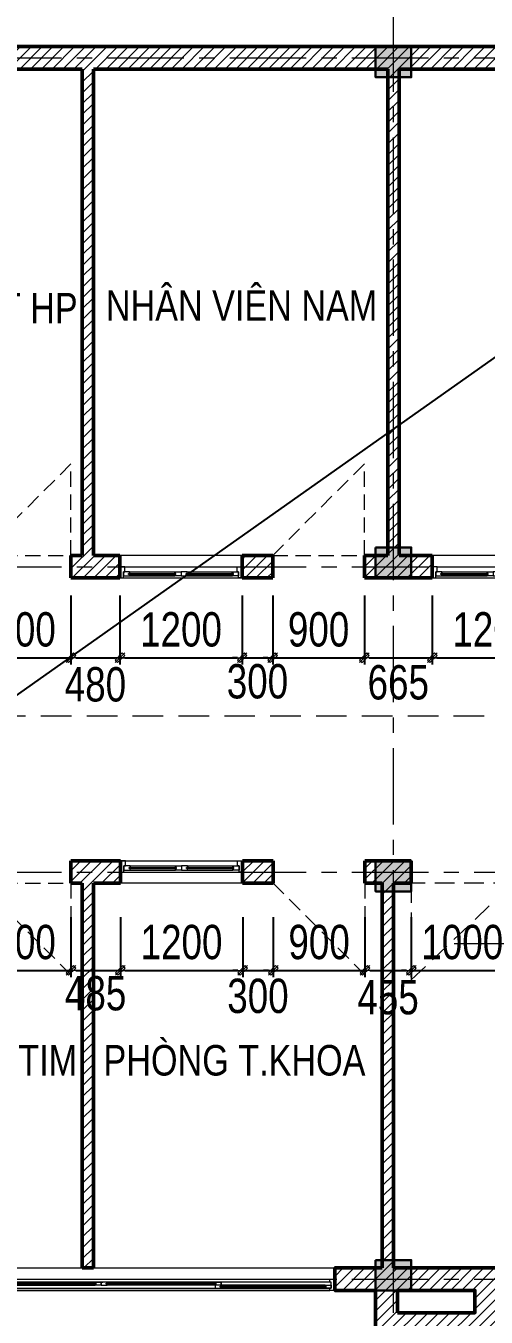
# Model space of a CAD drawing. Header units: millimetres. Extents: x 1109421 to 1726579, y -247837 to 144927.
# Drawn here: x 1579526 to 1584043, y -213094 to -200406 of the extents above; entities that cross this region are included whole.
import ezdxf

# ---------------------------------------------------------------- set-up
doc = ezdxf.new("R2010")
doc.units = ezdxf.units.MM
doc.header["$LTSCALE"] = 600
doc.header["$MEASUREMENT"] = 0
for name, pattern in [('00_Hidden', [2.4, 1.6, -0.8]), ('CENTER', [2, 1.25, -0.25, 0.25, -0.25]), ('HIDDEN', [0.375, 0.25, -0.125])]:
    doc.linetypes.add(name, pattern=pattern)
doc.layers.get('0').update_dxf_attribs({"lineweight": 0})
doc.layers.get('Defpoints').update_dxf_attribs({"lineweight": 0})
for name, color, linetype, lineweight in [('0.15_Cua', 144, 'Continuous', 15), ('cat1', 30, 'Continuous', 50), ('cat2', 22, 'Continuous', 30), ('dim', 144, 'Continuous', 13), ('hatch1', 136, 'Continuous', 9), ('LC Dim', 8, 'Continuous', 18), ('LC MANH DUT', 35, 'HIDDEN', 5), ('LC Text2', 7, 'Continuous', 25), ('Noi that', 35, 'Continuous', 9), ('thay1', 63, 'Continuous', 18), ('truc', 76, 'CENTER', 9)]:
    doc.layers.add(name, color=color, linetype=linetype, lineweight=lineweight)
doc.layers.add('KCS_Plotter', color=11, linetype='Continuous', plot=False)
doc.styles.add('HOATBIF', font='hoatbif.shx', dxfattribs={"width": 0.8})
doc.styles.add('T2', font='VHARIAL.TTF', dxfattribs={"width": 0.8})
doc.dimstyles.new('1-135', dxfattribs={"dimscale": 135, "dimtxt": 2.5, "dimasz": 0.35, "dimexe": 0.5, "dimexo": 0, "dimgap": 0.8, "dimtad": 1, "dimdec": 0, "dimzin": 0, "dimdsep": 46, "dimtxsty": 'HOATBIF', "dimblk1": 'DOT', "dimblk2": 'DOT', "dimsah": 1, "dimcen": -1, "dimdle": 1, "dimclrd": 256, "dimclre": 256, "dimclrt": 4, "dimadec": 3, "dimazin": 2, "dimtfac": 0.333333, "dimtdec": 0, "dimtix": 1, "dimtmove": 2, "dimatfit": 3, "dimldrblk": 'DOT', "dimfxl": 1, "dimtvp": 0.833333, "dimtolj": 1, "dimtzin": 0, "dimarcsym": 0})

# ---------------------------------------------------------------- blocks, each defined once
blk = doc.blocks.new('*U610')
for p, q in [((50, 0), (4535, 0)), ((50, -110), (4535, -110)), ((95, -20), (1116, -20)), ((1176, -50), (2232, -50)), ((1176, -80), (2232, -80)), ((3409, -50), (2352, -50)), ((3409, -80), (2352, -80)), ((4490, -20), (3469, -20)), ((4490, -50), (3469, -50))]:
    blk.add_line(p, q)
at = {"color": 8, "lineweight": 5}
for p, q in [((50, -20), (4535, -20)), ((4535, -80), (50, -80)), ((95, -30), (1116, -30)), ((95, -40), (1116, -40)), ((95, -50), (1116, -50)), ((1176, -60), (2232, -60)), ((1176, -70), (2232, -70)), ((3409, -60), (2352, -60)), ((3409, -70), (2352, -70)), ((4490, -30), (3469, -30)), ((4490, -40), (3469, -40))]:
    blk.add_line(p, q, dxfattribs=at)
for points in [[(50, -20), (35, -20), (35, -80), (50, -80), (50, -110), (0, -110), (0, 0), (0, 0), (0, 0), (50, 0), (50, -20), (35, -20)], [(4535, -20), (4550, -20), (4550, -80), (4535, -80), (4535, -110), (4585, -110), (4585, 0), (4585, 0), (4585, 0), (4535, 0), (4535, -20), (4550, -20)], [(95, -40), (95, -50), (35, -50), (35, -20), (95, -20), (95, -30), (85, -30), (85, -40), (95, -40)], [(1116, -40), (1116, -50), (1176, -50), (1176, -20), (1116, -20), (1116, -30), (1126, -30), (1126, -40), (1116, -40)], [(1176, -70), (1176, -80), (1116, -80), (1116, -50), (1176, -50), (1176, -60), (1166, -60), (1166, -70), (1176, -70)], [(1116, -50), (1116, -80), (1131, -80)], [(2232, -70), (2232, -80), (2292, -80), (2292, -50), (2232, -50), (2232, -60), (2242, -60), (2242, -70), (2232, -70)], [(2292, -50), (2292, -80), (2277, -80)], [(2292, -50), (2292, -80), (2307, -80)], [(2352, -70), (2352, -80), (2292, -80), (2292, -50), (2352, -50), (2352, -60), (2342, -60), (2342, -70), (2352, -70)], [(3469, -40), (3469, -50), (3409, -50), (3409, -20), (3469, -20), (3469, -30), (3459, -30), (3459, -40), (3469, -40)], [(3409, -70), (3409, -80), (3469, -80), (3469, -50), (3409, -50), (3409, -60), (3419, -60), (3419, -70), (3409, -70)], [(3469, -50), (3469, -80), (3454, -80)], [(4490, -40), (4490, -50), (4550, -50), (4550, -20), (4490, -20), (4490, -30), (4500, -30), (4500, -40), (4490, -40)]]:
    blk.add_lwpolyline(points)
for centre, start, end in [((94, -32), 14.2151, 83.5658), ((94, -38), 276.4342, 345.7849), ((1117, -32), 96.4342, 165.7849), ((1117, -38), 194.2151, 263.5658), ((1175, -62), 14.2151, 83.5658), ((1175, -68), 276.4342, 345.7849), ((2233, -62), 96.4342, 165.7849), ((2233, -68), 194.2151, 263.5658), ((2352, -62), 14.2151, 83.5658), ((2352, -68), 276.4342, 345.7849), ((3410, -62), 96.4342, 165.7849), ((3410, -68), 194.2151, 263.5658), ((3468, -32), 14.2151, 83.5658), ((3468, -38), 276.4342, 345.7849), ((4491, -32), 96.4342, 165.7849), ((4491, -38), 194.2151, 263.5658)]:
    blk.add_arc(centre, 8.25, start, end, dxfattribs=at)
blk = doc.blocks.new('DOT')
at = {"layer": 'dim'}
for p, q in [((-3, 0), (3, 0)), ((-1, -1), (1, 1))]:
    blk.add_line(p, q, dxfattribs=at)
blk.add_lwpolyline([(0.5, 1), (-1, -0.5), (-0.5, -1), (1, 0.5)], close=True, dxfattribs=at)
blk = doc.blocks.new('*D1398')
at = {"layer": 'Defpoints', "color": 0, "transparency": 16777216}
for p in [(1579069, -206003), (1579969, -206003), (1579969, -206615)]:
    blk.add_point(p, dxfattribs=at)
at = {"layer": 'dim', "lineweight": -2, "transparency": 16777216}
for p, q in [((1579069, -206003), (1579069, -206682)), ((1579969, -206003), (1579969, -206682)), ((1579022, -206615), (1578974, -206615)), ((1579069, -206615), (1579969, -206615)), ((1580016, -206615), (1580063, -206615))]:
    blk.add_line(p, q, dxfattribs=at)
at = {"layer": 'dim', "lineweight": -2, "transparency": 16777216, "xscale": 47.25, "yscale": 47.25, "zscale": 47.25}
blk.add_blockref('DOT', (1579069, -206615), dxfattribs=at)
at = {"layer": 'dim', "lineweight": -2, "transparency": 16777216, "xscale": 47.25, "yscale": 47.25, "zscale": 47.25, "rotation": 180}
blk.add_blockref('DOT', (1579969, -206615), dxfattribs=at)
at = {"layer": 'dim', "color": 4, "transparency": 16777216, "insert": (1579519, -206338), "char_height": 337.5, "attachment_point": 5, "style": 'HOATBIF'}
blk.add_mtext('\\A1;900', dxfattribs=at)
blk = doc.blocks.new('_Dot')
at = {"color": 0, "linetype": 'ByBlock', "lineweight": -2}
blk.add_line((-0.5, 0), (-1, 0), dxfattribs=at)
at = {"color": 0, "linetype": 'ByBlock', "const_width": 0.5}
blk.add_lwpolyline([(-0.25, 0, 1), (0.25, 0, 1)], format="xyb", close=True, dxfattribs=at)
blk = doc.blocks.new('*D1399')
at = {"layer": 'Defpoints', "color": 0, "transparency": 16777216}
for p in [(1579969, -206003), (1580449, -206003), (1580449, -206615)]:
    blk.add_point(p, dxfattribs=at)
at = {"layer": 'dim', "lineweight": -2, "transparency": 16777216}
for p, q in [((1579969, -206003), (1579969, -206682)), ((1580449, -206003), (1580449, -206682)), ((1580016, -206615), (1580402, -206615))]:
    blk.add_line(p, q, dxfattribs=at)
at = {"layer": 'dim', "lineweight": -2, "transparency": 16777216, "xscale": 47.25, "yscale": 47.25, "zscale": 47.25, "rotation": 180}
blk.add_blockref('DOT', (1579969, -206615), dxfattribs=at)
at = {"layer": 'dim', "lineweight": -2, "transparency": 16777216, "xscale": 47.25, "yscale": 47.25, "zscale": 47.25}
blk.add_blockref('DOT', (1580449, -206615), dxfattribs=at)
at = {"layer": 'dim', "color": 4, "transparency": 16777216, "insert": (1580209, -206878), "char_height": 337.5, "attachment_point": 5, "style": 'HOATBIF'}
blk.add_mtext('\\A1;480', dxfattribs=at)
blk = doc.blocks.new('*D1400')
at = {"layer": 'Defpoints', "color": 0, "transparency": 16777216}
for p in [(1580449, -206003), (1581649, -206003), (1581649, -206615)]:
    blk.add_point(p, dxfattribs=at)
at = {"layer": 'dim', "lineweight": -2, "transparency": 16777216}
for p, q in [((1580449, -206003), (1580449, -206682)), ((1581649, -206003), (1581649, -206682)), ((1580496, -206615), (1581602, -206615))]:
    blk.add_line(p, q, dxfattribs=at)
at = {"layer": 'dim', "lineweight": -2, "transparency": 16777216, "xscale": 47.25, "yscale": 47.25, "zscale": 47.25, "rotation": 180}
blk.add_blockref('DOT', (1580449, -206615), dxfattribs=at)
at = {"layer": 'dim', "lineweight": -2, "transparency": 16777216, "xscale": 47.25, "yscale": 47.25, "zscale": 47.25}
blk.add_blockref('DOT', (1581649, -206615), dxfattribs=at)
at = {"layer": 'dim', "color": 4, "transparency": 16777216, "insert": (1581049, -206338), "char_height": 337.5, "attachment_point": 5, "style": 'HOATBIF'}
blk.add_mtext('\\A1;1200', dxfattribs=at)
blk = doc.blocks.new('*D1401')
at = {"layer": 'Defpoints', "color": 0, "transparency": 16777216}
for p in [(1581649, -206003), (1581949, -206003), (1581949, -206615)]:
    blk.add_point(p, dxfattribs=at)
at = {"layer": 'dim', "lineweight": -2, "transparency": 16777216}
for p, q in [((1581649, -206003), (1581649, -206682)), ((1581949, -206003), (1581949, -206682)), ((1581602, -206615), (1581554, -206615)), ((1581649, -206615), (1581949, -206615)), ((1581996, -206615), (1582043, -206615))]:
    blk.add_line(p, q, dxfattribs=at)
at = {"layer": 'dim', "lineweight": -2, "transparency": 16777216, "xscale": 47.25, "yscale": 47.25, "zscale": 47.25}
blk.add_blockref('DOT', (1581649, -206615), dxfattribs=at)
at = {"layer": 'dim', "lineweight": -2, "transparency": 16777216, "xscale": 47.25, "yscale": 47.25, "zscale": 47.25, "rotation": 180}
blk.add_blockref('DOT', (1581949, -206615), dxfattribs=at)
at = {"layer": 'dim', "color": 4, "transparency": 16777216, "insert": (1581799, -206848), "char_height": 337.5, "attachment_point": 5, "style": 'HOATBIF'}
blk.add_mtext('\\A1;300', dxfattribs=at)
blk = doc.blocks.new('*D1402')
at = {"layer": 'Defpoints', "color": 0, "transparency": 16777216}
for p in [(1581949, -206003), (1582849, -206003), (1582849, -206615)]:
    blk.add_point(p, dxfattribs=at)
at = {"layer": 'dim', "lineweight": -2, "transparency": 16777216}
for p, q in [((1581949, -206003), (1581949, -206682)), ((1582849, -206003), (1582849, -206682)), ((1581902, -206615), (1581854, -206615)), ((1581949, -206615), (1582849, -206615)), ((1582896, -206615), (1582943, -206615))]:
    blk.add_line(p, q, dxfattribs=at)
at = {"layer": 'dim', "lineweight": -2, "transparency": 16777216, "xscale": 47.25, "yscale": 47.25, "zscale": 47.25}
blk.add_blockref('DOT', (1581949, -206615), dxfattribs=at)
at = {"layer": 'dim', "lineweight": -2, "transparency": 16777216, "xscale": 47.25, "yscale": 47.25, "zscale": 47.25, "rotation": 180}
blk.add_blockref('DOT', (1582849, -206615), dxfattribs=at)
at = {"layer": 'dim', "color": 4, "transparency": 16777216, "insert": (1582399, -206338), "char_height": 337.5, "attachment_point": 5, "style": 'HOATBIF'}
blk.add_mtext('\\A1;900', dxfattribs=at)
blk = doc.blocks.new('*D1403')
at = {"layer": 'Defpoints', "color": 0, "transparency": 16777216}
for p in [(1582849, -206003), (1583514, -206003), (1583514, -206615)]:
    blk.add_point(p, dxfattribs=at)
at = {"layer": 'dim', "lineweight": -2, "transparency": 16777216}
for p, q in [((1582849, -206003), (1582849, -206682)), ((1583514, -206003), (1583514, -206682)), ((1582896, -206615), (1583467, -206615))]:
    blk.add_line(p, q, dxfattribs=at)
at = {"layer": 'dim', "lineweight": -2, "transparency": 16777216, "xscale": 47.25, "yscale": 47.25, "zscale": 47.25, "rotation": 180}
blk.add_blockref('DOT', (1582849, -206615), dxfattribs=at)
at = {"layer": 'dim', "lineweight": -2, "transparency": 16777216, "xscale": 47.25, "yscale": 47.25, "zscale": 47.25}
blk.add_blockref('DOT', (1583514, -206615), dxfattribs=at)
at = {"layer": 'dim', "color": 4, "transparency": 16777216, "insert": (1583181, -206858), "char_height": 337.5, "attachment_point": 5, "style": 'HOATBIF'}
blk.add_mtext('\\A1;665', dxfattribs=at)
blk = doc.blocks.new('*D1404')
at = {"layer": 'Defpoints', "color": 0, "transparency": 16777216}
for p in [(1583514, -206003), (1584714, -206003), (1584714, -206615)]:
    blk.add_point(p, dxfattribs=at)
at = {"layer": 'dim', "lineweight": -2, "transparency": 16777216}
for p, q in [((1583514, -206003), (1583514, -206682)), ((1584714, -206003), (1584714, -206682)), ((1583561, -206615), (1584667, -206615))]:
    blk.add_line(p, q, dxfattribs=at)
at = {"layer": 'dim', "lineweight": -2, "transparency": 16777216, "xscale": 47.25, "yscale": 47.25, "zscale": 47.25, "rotation": 180}
blk.add_blockref('DOT', (1583514, -206615), dxfattribs=at)
at = {"layer": 'dim', "lineweight": -2, "transparency": 16777216, "xscale": 47.25, "yscale": 47.25, "zscale": 47.25}
blk.add_blockref('DOT', (1584714, -206615), dxfattribs=at)
at = {"layer": 'dim', "color": 4, "transparency": 16777216, "insert": (1584114, -206338), "char_height": 337.5, "attachment_point": 5, "style": 'HOATBIF'}
blk.add_mtext('\\A1;1200', dxfattribs=at)
blk = doc.blocks.new('*U599')
for p, q in [((35, 0), (1165, 0)), ((50, -110), (1150, -110)), ((660, -20), (1105, -20)), ((660, -60), (1105, -60))]:
    blk.add_line(p, q)
at = {"color": 8, "lineweight": 5}
for p, q in [((95, -20), (540, -20)), ((95, -35), (540, -35)), ((95, -45), (540, -45)), ((95, -60), (540, -60)), ((660, -20), (1105, -20)), ((660, -35), (1105, -35)), ((660, -45), (1105, -45)), ((660, -60), (1105, -60))]:
    blk.add_line(p, q, dxfattribs=at)
for points in [[(0, 0), (35, 0), (35, -60), (50, -60), (50, -110), (0, -110), (0, 0)], [(1200, 0), (1165, 0), (1165, -60), (1150, -60), (1150, -110), (1200, -110), (1200, 0)], [(660, -45), (660, -60), (600, -60), (600, -20), (660, -20), (660, -35), (650, -35), (650, -45), (660, -45)], [(1105, -45), (1105, -60), (1165, -60), (1165, -20), (1105, -20), (1105, -35), (1115, -35), (1115, -45), (1105, -45)]]:
    blk.add_lwpolyline(points)
for points in [[(35, -20), (95, -20), (95, -35), (85, -35), (85, -45), (95, -45), (95, -60), (35, -60)], [(600, -20), (540, -20), (540, -35), (550, -35), (550, -45), (540, -45), (540, -60), (600, -60)]]:
    blk.add_lwpolyline(points, close=True)
for points in [[(95, -29, -0.312187), (102, -35, -0.312187)], [(95, -51, 0.312187), (102, -45, 0.312187)], [(540, -29, 0.312187), (533, -35, 0.312187)], [(540, -51, -0.312187), (533, -45, -0.312187)]]:
    blk.add_lwpolyline(points, format="xyb", dxfattribs=at)
for centre, start, end in [((659, -37), 14.2151, 83.5658), ((659, -43), 276.4342, 345.7849), ((1106, -37), 96.4342, 165.7849), ((1106, -43), 194.2151, 263.5658)]:
    blk.add_arc(centre, 8.25, start, end, dxfattribs=at)
blk = doc.blocks.new('*U600')
for p, q in [((35, 0), (1165, 0)), ((50, -110), (1150, -110)), ((660, -20), (1105, -20)), ((660, -60), (1105, -60))]:
    blk.add_line(p, q)
at = {"color": 8, "lineweight": 5}
for p, q in [((95, -20), (540, -20)), ((95, -35), (540, -35)), ((95, -45), (540, -45)), ((95, -60), (540, -60)), ((660, -20), (1105, -20)), ((660, -35), (1105, -35)), ((660, -45), (1105, -45)), ((660, -60), (1105, -60))]:
    blk.add_line(p, q, dxfattribs=at)
for points in [[(0, 0), (35, 0), (35, -60), (50, -60), (50, -110), (0, -110), (0, 0)], [(1200, 0), (1165, 0), (1165, -60), (1150, -60), (1150, -110), (1200, -110), (1200, 0)], [(660, -45), (660, -60), (600, -60), (600, -20), (660, -20), (660, -35), (650, -35), (650, -45), (660, -45)], [(1105, -45), (1105, -60), (1165, -60), (1165, -20), (1105, -20), (1105, -35), (1115, -35), (1115, -45), (1105, -45)]]:
    blk.add_lwpolyline(points)
for points in [[(35, -20), (95, -20), (95, -35), (85, -35), (85, -45), (95, -45), (95, -60), (35, -60)], [(600, -20), (540, -20), (540, -35), (550, -35), (550, -45), (540, -45), (540, -60), (600, -60)]]:
    blk.add_lwpolyline(points, close=True)
for points in [[(95, -29, -0.312187), (102, -35, -0.312187)], [(95, -51, 0.312187), (102, -45, 0.312187)], [(540, -29, 0.312187), (533, -35, 0.312187)], [(540, -51, -0.312187), (533, -45, -0.312187)]]:
    blk.add_lwpolyline(points, format="xyb", dxfattribs=at)
for centre, start, end in [((659, -37), 14.2151, 83.5658), ((659, -43), 276.4342, 345.7849), ((1106, -37), 96.4342, 165.7849), ((1106, -43), 194.2151, 263.5658)]:
    blk.add_arc(centre, 8.25, start, end, dxfattribs=at)
blk = doc.blocks.new('*U602')
for p, q in [((35, 0), (1165, 0)), ((50, -110), (1150, -110)), ((660, -20), (1105, -20)), ((660, -60), (1105, -60))]:
    blk.add_line(p, q)
at = {"color": 8, "lineweight": 5}
for p, q in [((95, -20), (540, -20)), ((95, -35), (540, -35)), ((95, -45), (540, -45)), ((95, -60), (540, -60)), ((660, -20), (1105, -20)), ((660, -35), (1105, -35)), ((660, -45), (1105, -45)), ((660, -60), (1105, -60))]:
    blk.add_line(p, q, dxfattribs=at)
for points in [[(0, 0), (35, 0), (35, -60), (50, -60), (50, -110), (0, -110), (0, 0)], [(1200, 0), (1165, 0), (1165, -60), (1150, -60), (1150, -110), (1200, -110), (1200, 0)], [(660, -45), (660, -60), (600, -60), (600, -20), (660, -20), (660, -35), (650, -35), (650, -45), (660, -45)], [(1105, -45), (1105, -60), (1165, -60), (1165, -20), (1105, -20), (1105, -35), (1115, -35), (1115, -45), (1105, -45)]]:
    blk.add_lwpolyline(points)
for points in [[(35, -20), (95, -20), (95, -35), (85, -35), (85, -45), (95, -45), (95, -60), (35, -60)], [(600, -20), (540, -20), (540, -35), (550, -35), (550, -45), (540, -45), (540, -60), (600, -60)]]:
    blk.add_lwpolyline(points, close=True)
for points in [[(95, -29, -0.312187), (102, -35, -0.312187)], [(95, -51, 0.312187), (102, -45, 0.312187)], [(540, -29, 0.312187), (533, -35, 0.312187)], [(540, -51, -0.312187), (533, -45, -0.312187)]]:
    blk.add_lwpolyline(points, format="xyb", dxfattribs=at)
for centre, start, end in [((659, -37), 14.2151, 83.5658), ((659, -43), 276.4342, 345.7849), ((1106, -37), 96.4342, 165.7849), ((1106, -43), 194.2151, 263.5658)]:
    blk.add_arc(centre, 8.25, start, end, dxfattribs=at)
blk = doc.blocks.new('*D1417')
at = {"layer": 'Defpoints', "color": 0, "transparency": 16777216}
for p in [(1579069, -209162), (1579969, -209162), (1579969, -209687)]:
    blk.add_point(p, dxfattribs=at)
at = {"layer": 'dim', "lineweight": -2, "transparency": 16777216}
for p, q in [((1579069, -209162), (1579069, -209754)), ((1579969, -209162), (1579969, -209754)), ((1579022, -209687), (1578974, -209687)), ((1579069, -209687), (1579969, -209687)), ((1580016, -209687), (1580063, -209687))]:
    blk.add_line(p, q, dxfattribs=at)
at = {"layer": 'dim', "lineweight": -2, "transparency": 16777216, "xscale": 47.25, "yscale": 47.25, "zscale": 47.25}
blk.add_blockref('DOT', (1579069, -209687), dxfattribs=at)
at = {"layer": 'dim', "lineweight": -2, "transparency": 16777216, "xscale": 47.25, "yscale": 47.25, "zscale": 47.25, "rotation": 180}
blk.add_blockref('DOT', (1579969, -209687), dxfattribs=at)
at = {"layer": 'dim', "color": 4, "transparency": 16777216, "insert": (1579519, -209410), "char_height": 337.5, "attachment_point": 5, "style": 'HOATBIF'}
blk.add_mtext('\\A1;900', dxfattribs=at)
blk = doc.blocks.new('*D1418')
at = {"layer": 'Defpoints', "color": 0, "transparency": 16777216}
for p in [(1579969, -209162), (1580454, -209162), (1580454, -209687)]:
    blk.add_point(p, dxfattribs=at)
at = {"layer": 'dim', "lineweight": -2, "transparency": 16777216}
for p, q in [((1579969, -209162), (1579969, -209754)), ((1580454, -209162), (1580454, -209754)), ((1580016, -209687), (1580407, -209687))]:
    blk.add_line(p, q, dxfattribs=at)
at = {"layer": 'dim', "lineweight": -2, "transparency": 16777216, "xscale": 47.25, "yscale": 47.25, "zscale": 47.25, "rotation": 180}
blk.add_blockref('DOT', (1579969, -209687), dxfattribs=at)
at = {"layer": 'dim', "lineweight": -2, "transparency": 16777216, "xscale": 47.25, "yscale": 47.25, "zscale": 47.25}
blk.add_blockref('DOT', (1580454, -209687), dxfattribs=at)
at = {"layer": 'dim', "color": 4, "transparency": 16777216, "insert": (1580211, -209913), "char_height": 337.5, "attachment_point": 5, "style": 'HOATBIF'}
blk.add_mtext('\\A1;485', dxfattribs=at)
blk = doc.blocks.new('*D1419')
at = {"layer": 'Defpoints', "color": 0, "transparency": 16777216}
for p in [(1580454, -209162), (1581654, -209162), (1581654, -209687)]:
    blk.add_point(p, dxfattribs=at)
at = {"layer": 'dim', "lineweight": -2, "transparency": 16777216}
for p, q in [((1580454, -209162), (1580454, -209754)), ((1581654, -209162), (1581654, -209754)), ((1580501, -209687), (1581607, -209687))]:
    blk.add_line(p, q, dxfattribs=at)
at = {"layer": 'dim', "lineweight": -2, "transparency": 16777216, "xscale": 47.25, "yscale": 47.25, "zscale": 47.25, "rotation": 180}
blk.add_blockref('DOT', (1580454, -209687), dxfattribs=at)
at = {"layer": 'dim', "lineweight": -2, "transparency": 16777216, "xscale": 47.25, "yscale": 47.25, "zscale": 47.25}
blk.add_blockref('DOT', (1581654, -209687), dxfattribs=at)
at = {"layer": 'dim', "color": 4, "transparency": 16777216, "insert": (1581054, -209410), "char_height": 337.5, "attachment_point": 5, "style": 'HOATBIF'}
blk.add_mtext('\\A1;1200', dxfattribs=at)
blk = doc.blocks.new('*D1420')
at = {"layer": 'Defpoints', "color": 0, "transparency": 16777216}
for p in [(1581654, -209162), (1581954, -209162), (1581954, -209687)]:
    blk.add_point(p, dxfattribs=at)
at = {"layer": 'dim', "lineweight": -2, "transparency": 16777216}
for p, q in [((1581654, -209162), (1581654, -209754)), ((1581954, -209162), (1581954, -209754)), ((1581607, -209687), (1581559, -209687)), ((1581654, -209687), (1581954, -209687)), ((1582001, -209687), (1582048, -209687))]:
    blk.add_line(p, q, dxfattribs=at)
at = {"layer": 'dim', "lineweight": -2, "transparency": 16777216, "xscale": 47.25, "yscale": 47.25, "zscale": 47.25}
blk.add_blockref('DOT', (1581654, -209687), dxfattribs=at)
at = {"layer": 'dim', "lineweight": -2, "transparency": 16777216, "xscale": 47.25, "yscale": 47.25, "zscale": 47.25, "rotation": 180}
blk.add_blockref('DOT', (1581954, -209687), dxfattribs=at)
at = {"layer": 'dim', "color": 4, "transparency": 16777216, "insert": (1581804, -209939), "char_height": 337.5, "attachment_point": 5, "style": 'HOATBIF'}
blk.add_mtext('\\A1;300', dxfattribs=at)
blk = doc.blocks.new('*D1421')
at = {"layer": 'Defpoints', "color": 0, "transparency": 16777216}
for p in [(1581954, -209162), (1582854, -209162), (1582854, -209687)]:
    blk.add_point(p, dxfattribs=at)
at = {"layer": 'dim', "lineweight": -2, "transparency": 16777216}
for p, q in [((1581954, -209162), (1581954, -209754)), ((1582854, -209162), (1582854, -209754)), ((1581907, -209687), (1581859, -209687)), ((1581954, -209687), (1582854, -209687)), ((1582901, -209687), (1582948, -209687))]:
    blk.add_line(p, q, dxfattribs=at)
at = {"layer": 'dim', "lineweight": -2, "transparency": 16777216, "xscale": 47.25, "yscale": 47.25, "zscale": 47.25}
blk.add_blockref('DOT', (1581954, -209687), dxfattribs=at)
at = {"layer": 'dim', "lineweight": -2, "transparency": 16777216, "xscale": 47.25, "yscale": 47.25, "zscale": 47.25, "rotation": 180}
blk.add_blockref('DOT', (1582854, -209687), dxfattribs=at)
at = {"layer": 'dim', "color": 4, "transparency": 16777216, "insert": (1582404, -209410), "char_height": 337.5, "attachment_point": 5, "style": 'HOATBIF'}
blk.add_mtext('\\A1;900', dxfattribs=at)
blk = doc.blocks.new('*D1422')
at = {"layer": 'Defpoints', "color": 0, "transparency": 16777216}
for p in [(1582854, -209162), (1583309, -209162), (1583309, -209687)]:
    blk.add_point(p, dxfattribs=at)
at = {"layer": 'dim', "lineweight": -2, "transparency": 16777216}
for p, q in [((1582854, -209162), (1582854, -209754)), ((1583309, -209162), (1583309, -209754)), ((1582901, -209687), (1583262, -209687))]:
    blk.add_line(p, q, dxfattribs=at)
at = {"layer": 'dim', "lineweight": -2, "transparency": 16777216, "xscale": 47.25, "yscale": 47.25, "zscale": 47.25, "rotation": 180}
blk.add_blockref('DOT', (1582854, -209687), dxfattribs=at)
at = {"layer": 'dim', "lineweight": -2, "transparency": 16777216, "xscale": 47.25, "yscale": 47.25, "zscale": 47.25}
blk.add_blockref('DOT', (1583309, -209687), dxfattribs=at)
at = {"layer": 'dim', "color": 4, "transparency": 16777216, "insert": (1583081, -209952), "char_height": 337.5, "attachment_point": 5, "style": 'HOATBIF'}
blk.add_mtext('\\A1;455', dxfattribs=at)
blk = doc.blocks.new('*D1423')
at = {"layer": 'Defpoints', "color": 0, "transparency": 16777216}
for p in [(1583309, -209162), (1584309, -209162), (1584309, -209687)]:
    blk.add_point(p, dxfattribs=at)
at = {"layer": 'dim', "lineweight": -2, "transparency": 16777216}
for p, q in [((1583309, -209162), (1583309, -209754)), ((1584309, -209162), (1584309, -209754)), ((1583262, -209687), (1583214, -209687)), ((1583309, -209687), (1584309, -209687)), ((1584356, -209687), (1584403, -209687))]:
    blk.add_line(p, q, dxfattribs=at)
at = {"layer": 'dim', "lineweight": -2, "transparency": 16777216, "xscale": 47.25, "yscale": 47.25, "zscale": 47.25}
blk.add_blockref('DOT', (1583309, -209687), dxfattribs=at)
at = {"layer": 'dim', "lineweight": -2, "transparency": 16777216, "xscale": 47.25, "yscale": 47.25, "zscale": 47.25, "rotation": 180}
blk.add_blockref('DOT', (1584309, -209687), dxfattribs=at)
at = {"layer": 'dim', "color": 4, "transparency": 16777216, "insert": (1583809, -209410), "char_height": 337.5, "attachment_point": 5, "style": 'HOATBIF'}
blk.add_mtext('\\A1;1000', dxfattribs=at)
blk = doc.blocks.new('COT BT')
at = {"layer": 'cat2', "ltscale": 2}
h = blk.add_hatch(color=256, dxfattribs=at)
h.dxf.hatch_style = 1
h.paths.add_polyline_path([(240, 190), (-110, 190), (-110, -110), (240, -110)])
blk.add_lwpolyline([(-110, 190), (240, 190), (240, -110), (-110, -110)], close=True, dxfattribs=at)

msp = doc.modelspace()

# ---------------------------------------------------------------- hatches: boundary and pattern name
at = {"layer": 'hatch1'}
h = msp.add_hatch(dxfattribs=at)
h.set_pattern_fill('ANSI31', color=256, scale=600)
h.set_pattern_definition([(45, (-475069.9, -175305.75), (-53.0330086, 53.0330086), [])])
h.paths.add_polyline_path([(1588443.8, -200610.3), (1546423.8, -200610.3), (1546423.8, -206120.3), (1546643.8, -206120.3), (1546643.8, -200830.3), (1548883.8, -200830.3), (1548883.8, -206620.3), (1549103.8, -206620.3), (1549103.8, -200830.3), (1558423.8, -200830.3), (1558423.8, -206020.3), (1558643.8, -206020.3), (1558643.8, -205830.3), (1561923.8, -205830.3), (1561923.8, -205720.3), (1558643.8, -205720.3), (1558643.8, -200830.3), (1563143.8, -200830.3), (1563143.8, -205720.3), (1562923.8, -205720.3), (1562923.8, -205830.3), (1563765.6, -205830.3), (1563985.6, -205610.3), (1563363.8, -205610.3), (1563363.8, -200830.3), (1565823.8, -200830.3), (1565823.8, -205610.3), (1565145.6, -205610.3), (1565365.6, -205830.3), (1568253.8, -205830.3), (1568253.8, -205720.3), (1566043.8, -205720.3), (1566043.8, -200830.3), (1571023.8, -200830.3), (1571023.8, -205720.3), (1571243.8, -205720.3), (1571243.8, -200830.3), (1574068.8, -200830.3), (1574068.8, -203830.3), (1572968.8, -203830.3), (1572968.8, -204710.3), (1573078.8, -204710.3), (1573078.8, -203940.3), (1575078.8, -203940.3), (1575078.8, -204710.3), (1575188.8, -204710.3), (1575188.8, -203830.3), (1574288.8, -203830.3), (1574288.8, -200830.3), (1577023.8, -200830.3), (1577023.8, -205720.3), (1575188.8, -205720.3), (1575188.8, -205610.3), (1575078.8, -205610.3), (1575078.8, -205830.3), (1577568.8, -205830.3), (1577568.8, -205610.3), (1577243.8, -205610.3), (1577243.8, -200830.3), (1580078.8, -200830.3), (1580078.8, -205610.3), (1579968.8, -205610.3), (1579968.8, -205830.3), (1580078.8, -205830.3), (1580448.8, -205830.3), (1580448.8, -205610.3), (1580188.8, -205610.3), (1580188.8, -200830.3), (1583078.8, -200830.3), (1583078.8, -205610.3), (1582848.8, -205610.3), (1582848.8, -205830.3), (1583513.8, -205830.3), (1583513.8, -205610.3), (1583188.8, -205610.3), (1583188.8, -200830.3), (1588223.8, -200830.3), (1588223.8, -205610.3), (1585913.8, -205610.3), (1585913.8, -205830.3), (1586023.8, -205830.3), (1586023.8, -206570.3), (1586243.8, -206570.3), (1586243.8, -205830.3), (1588223.8, -205830.3), (1588223.8, -212610.3), (1587243.8, -212610.3), (1587243.8, -213270.3), (1588443.8, -213270.3), (1588443.8, -212610.3)])
h.paths.add_polyline_path([(1587463.8, -212830.3), (1588223.8, -212830.3), (1588223.8, -213050.3), (1587463.8, -213050.3)], flags=16)
h.paths.add_polyline_path([(1573078.8, -205610.3), (1572968.8, -205610.3), (1572968.8, -205720.3), (1569553.8, -205720.3), (1569553.8, -205830.3), (1573078.8, -205830.3)], flags=17)
h.paths.add_polyline_path([(1579068.8, -205610.3), (1578768.8, -205610.3), (1578768.8, -205830.3), (1579068.8, -205830.3)], flags=17)
h.paths.add_polyline_path([(1581948.8, -205610.3), (1581648.8, -205610.3), (1581648.8, -205830.3), (1581948.8, -205830.3)], flags=17)
h.paths.add_polyline_path([(1585013.8, -205610.3), (1584713.8, -205610.3), (1584713.8, -205830.3), (1585013.8, -205830.3)], flags=17)
h.paths.add_polyline_path([(1586243.8, -207470.3), (1586023.8, -207470.3), (1586023.8, -208610.3), (1584308.8, -208610.3), (1584308.8, -208830.3), (1588223.8, -208830.3), (1588223.8, -208610.3), (1586243.8, -208610.3)], flags=17)
h.paths.add_polyline_path([(1584158.8, -212610.3), (1583133.8, -212610.3), (1583133.8, -208830.3), (1583308.8, -208830.3), (1583308.8, -208610.3), (1582853.8, -208610.3), (1582853.8, -208830.3), (1583023.8, -208830.3), (1583023.8, -212610.3), (1582558.8, -212610.3), (1582558.8, -212830.3), (1582958.8, -212830.3), (1582958.8, -213270.3), (1584158.8, -213270.3)])
h.paths.add_polyline_path([(1583173.3, -212830.3), (1583933.3, -212830.3), (1583933.3, -213050.3), (1583173.3, -213050.3)], flags=16)
h.paths.add_polyline_path([(1580453.8, -208610.3), (1579968.8, -208610.3), (1579968.8, -208830.3), (1580078.8, -208830.3), (1580078.8, -212610.3), (1580188.8, -212610.3), (1580188.8, -208830.3), (1580453.8, -208830.3)], flags=17)
h.paths.add_polyline_path([(1577568.8, -208610.3), (1576858.8, -208610.3), (1576858.8, -208830.3), (1577078.8, -208830.3), (1577078.8, -212610.3), (1577188.8, -212610.3), (1577188.8, -208830.3), (1577568.8, -208830.3)], flags=17)
h.paths.add_polyline_path([(1579068.8, -208610.3), (1578768.8, -208610.3), (1578768.8, -208830.3), (1579068.8, -208830.3)], flags=17)
h.paths.add_polyline_path([(1581953.8, -208610.3), (1581653.8, -208610.3), (1581653.8, -208830.3), (1581953.8, -208830.3)], flags=17)
h.paths.add_polyline_path([(1577973.8, -212610.3), (1577573.8, -212610.3), (1576693.8, -212610.3), (1576293.8, -212610.3), (1576293.8, -212830.3), (1576693.8, -212830.3), (1576693.8, -213050.3), (1577573.8, -213050.3), (1577573.8, -212830.3), (1577973.8, -212830.3)], flags=17)
h.paths.add_polyline_path([(1575558.8, -208610.3), (1570738.8, -208610.3), (1570738.8, -208830.3), (1575558.8, -208830.3)], flags=17)
h.paths.add_polyline_path([(1569438.8, -208610.3), (1568533.8, -208610.3), (1568533.8, -212610.3), (1568643.8, -212610.3), (1568643.8, -208830.3), (1569438.8, -208830.3)], flags=17)
h.paths.add_polyline_path([(1571573.8, -212830.3), (1571973.8, -212830.3), (1571973.8, -212610.3), (1571573.8, -212610.3), (1570693.8, -212610.3), (1570693.8, -212830.3), (1570693.8, -213050.3), (1571573.8, -213050.3)], flags=17)
h.paths.add_polyline_path([(1566373.8, -212610.3), (1565493.8, -212610.3), (1565493.8, -212830.3), (1565493.8, -213050.3), (1566373.8, -213050.3)], flags=17)
h.paths.add_polyline_path([(1563693.8, -212610.3), (1562813.8, -212610.3), (1562413.8, -212610.3), (1562413.8, -212830.3), (1562813.8, -212830.3), (1562813.8, -213050.3), (1563693.8, -213050.3), (1563693.8, -212830.3)], flags=17)
h.paths.add_polyline_path([(1558973.8, -212830.3), (1559373.8, -212830.3), (1559373.8, -212610.3), (1558973.8, -212610.3), (1558643.8, -212610.3), (1558643.8, -208420.3), (1558423.8, -208420.3), (1558423.8, -212610.3), (1558093.8, -212610.3), (1557693.8, -212610.3), (1557693.8, -212830.3), (1558093.8, -212830.3), (1558093.8, -213050.3), (1558973.8, -213050.3)], flags=17)
h.paths.add_polyline_path([(1553373.8, -212610.3), (1552973.8, -212610.3), (1552093.8, -212610.3), (1551693.8, -212610.3), (1551693.8, -212830.3), (1552093.8, -212830.3), (1552093.8, -213050.3), (1552973.8, -213050.3), (1552973.8, -212830.3), (1553373.8, -212830.3)], flags=17)
h.paths.add_polyline_path([(1547703.8, -212610.3), (1547303.8, -212610.3), (1546643.8, -212610.3), (1546643.8, -208320.3), (1546423.8, -208320.3), (1546423.8, -212830.3), (1546423.8, -213050.3), (1547303.8, -213050.3), (1547303.8, -212830.3), (1547703.8, -212830.3)], flags=17)
h.paths.add_polyline_path([(1549103.8, -207920.3), (1548883.8, -207920.3), (1548883.8, -212610.3), (1549103.8, -212610.3)], flags=17)

# ---------------------------------------------------------------- linework, layer by layer
at = {"layer": 'cat1'}
for p, q in [((1546423.8, -200610.3), (1588443.8, -200610.3)), ((1577243.8, -200830.3), (1580078.8, -200830.3)), ((1580078.8, -205610.3), (1580078.8, -200830.3)), ((1580188.8, -205610.3), (1580188.8, -200830.3)), ((1580188.8, -200830.3), (1583078.8, -200830.3)), ((1583078.8, -205610.3), (1583078.8, -200830.3)), ((1583188.8, -200830.3), (1588223.8, -200830.3)), ((1583188.8, -205610.3), (1583188.8, -200830.3)), ((1579968.8, -205610.3), (1580078.8, -205610.3)), ((1579968.8, -205610.3), (1579968.8, -205830.3)), ((1579968.8, -205610.3), (1580078.8, -205610.3)), ((1580188.8, -205610.3), (1580448.8, -205610.3)), ((1580448.8, -205610.3), (1580448.8, -205830.3)), ((1581648.8, -205610.3), (1581648.8, -205830.3)), ((1581648.8, -205610.3), (1581948.8, -205610.3)), ((1581948.8, -205610.3), (1581948.8, -205830.3)), ((1582848.8, -205610.3), (1583078.8, -205610.3)), ((1582848.8, -205610.3), (1582848.8, -205830.3)), ((1583188.8, -205610.3), (1583513.8, -205610.3)), ((1583513.8, -205610.3), (1583513.8, -205830.3)), ((1580448.8, -205830.3), (1579968.8, -205830.3)), ((1580078.8, -205830.3), (1579968.8, -205830.3)), ((1581948.8, -205830.3), (1581648.8, -205830.3)), ((1583513.8, -205830.3), (1582848.8, -205830.3)), ((1579968.8, -208830.3), (1579968.8, -208610.3)), ((1580453.8, -208610.3), (1579968.8, -208610.3)), ((1580453.8, -208830.3), (1580453.8, -208610.3)), ((1581653.8, -208830.3), (1581653.8, -208610.3)), ((1581953.8, -208610.3), (1581653.8, -208610.3)), ((1581953.8, -208830.3), (1581953.8, -208610.3)), ((1582853.8, -208610.3), (1583308.8, -208610.3)), ((1582853.8, -208830.3), (1582853.8, -208610.3)), ((1583308.8, -208610.3), (1583308.8, -208830.3)), ((1580078.8, -208830.3), (1579968.8, -208830.3)), ((1580078.8, -212610.3), (1580078.8, -208830.3)), ((1580453.8, -208830.3), (1580188.8, -208830.3)), ((1580188.8, -212610.3), (1580188.8, -208830.3)), ((1581953.8, -208830.3), (1581653.8, -208830.3)), ((1582853.8, -208830.3), (1583023.8, -208830.3)), ((1583023.8, -208830.3), (1583023.8, -212610.3)), ((1583133.8, -208830.3), (1583133.8, -212610.3)), ((1583133.8, -208830.3), (1583308.8, -208830.3)), ((1580078.8, -212610.3), (1580188.8, -212610.3))]:
    msp.add_line(p, q, dxfattribs=at)
msp.add_lwpolyline([(1583133.8, -212610.3), (1584158.8, -212610.3), (1584158.8, -213270.3), (1582958.8, -213270.3), (1582958.8, -212830.3), (1582558.8, -212830.3), (1582558.8, -212610.3), (1583023.8, -212610.3)], dxfattribs=at)
msp.add_lwpolyline([(1583173.3, -213050.3), (1583933.3, -213050.3), (1583933.3, -212830.3), (1583173.3, -212830.3)], close=True, dxfattribs=at)
at = {"layer": 'KCS_Plotter'}
msp.add_line((1540917.9, -234220.8), (1601125, -191645.8), dxfattribs=at)
at = {"layer": 'LC Dim'}
msp.add_line((1587653.8, -209425.3), (1583728.8, -209425.3), dxfattribs=at)
at = {"layer": 'LC MANH DUT', "ltscale": 2}
msp.add_line((1542774.4, -207186.6), (1591430.5, -207186.6), dxfattribs=at)
at = {"layer": 'LC MANH DUT'}
for points in [[(1579068.8, -205610.3), (1579968.8, -205610.3), (1579968.8, -204710.3), (1579068.8, -205610.3)], [(1581948.8, -205610.3), (1582848.8, -205610.3), (1582848.8, -204710.3), (1581948.8, -205610.3)], [(1579068.8, -208830.3), (1579968.8, -208830.3), (1579968.8, -209730.3), (1579068.8, -208830.3)], [(1582853.8, -208830.3), (1582853.8, -209730.3), (1581953.8, -208830.3)]]:
    msp.add_lwpolyline(points, dxfattribs=at)
at = {"layer": 'Noi that', "linetype": '00_Hidden', "ltscale": 0.2}
for p, q in [((1584308.8, -208830.3), (1583308.8, -208830.3)), ((1583308.8, -208830.3), (1583308.8, -209780.3)), ((1583308.8, -209780.3), (1584308.8, -208830.3))]:
    msp.add_line(p, q, dxfattribs=at)
at = {"layer": 'thay1'}
for points in [[(1580448.8, -205830.3), (1581648.8, -205830.3), (1581648.8, -205610.3), (1580448.8, -205610.3)], [(1583513.8, -205830.3), (1584713.8, -205830.3), (1584713.8, -205610.3), (1583513.8, -205610.3)], [(1580453.8, -208610.3), (1581653.8, -208610.3), (1581653.8, -208830.3), (1580453.8, -208830.3)], [(1577973.8, -212610.3), (1582558.8, -212610.3), (1582558.8, -212830.3), (1577973.8, -212830.3)]]:
    msp.add_lwpolyline(points, close=True, dxfattribs=at)
at = {"layer": 'truc'}
for p, q in [((1583133.8, -217852.6), (1583133.8, -197632.2)), ((1544326.5, -200720.3), (1591297.2, -200720.3)), ((1544326.5, -205720.3), (1591297.2, -205720.3)), ((1544326.5, -208720.3), (1591297.2, -208720.3)), ((1544326.5, -212720.3), (1591297.2, -212720.3))]:
    msp.add_line(p, q, dxfattribs=at)

# ---------------------------------------------------------------- block references
at = {"layer": '0.15_Cua', "xscale": -1, "rotation": 180}
for name, p in [('*U599', (1580448.8, -205830.3)), ('*U600', (1583513.8, -205830.3)), ('*U602', (1580453.8, -208720.3)), ('*U610', (1577973.8, -212830.3))]:
    msp.add_blockref(name, p, dxfattribs=at)
at = {"layer": 'cat1'}
for p in [(1583068.8, -200800.3), (1583068.8, -205720.3), (1583068.8, -212722.7)]:
    msp.add_blockref('COT BT', p, dxfattribs=at)
at = {"layer": 'cat1', "rotation": 180}
msp.add_blockref('COT BT', (1583198.8, -208720.3), dxfattribs=at)

# ---------------------------------------------------------------- texts
at = {"layer": 'LC Text2', "style": 'T2', "width": 0.8}
for s, p in [('phßng test HP', (1577296.6, -203329.9)), ('nh©n viªn nam', (1580311.5, -203303.9)), ('phßng ®iÖn tim', (1577235.9, -210719.5)), ('phßng t.khoa', (1580288.3, -210719.5))]:
    msp.add_text(s, height=300, dxfattribs=at).set_placement(p)

# ---------------------------------------------------------------- dimensions: what is measured, and where the dimension line sits
at = {"layer": 'dim'}
for base, p1, p2, picture, middle in [((1579968.8, -206615), (1579068.8, -206002.7), (1579968.8, -206002.7), '*D1398', (1579518.8, -206338.2)), ((1581648.8, -206615), (1580448.8, -206002.7), (1581648.8, -206002.7), '*D1400', (1581048.8, -206338.2)), ((1582848.8, -206615), (1581948.8, -206002.7), (1582848.8, -206002.7), '*D1402', (1582398.8, -206338.2)), ((1584713.8, -206615), (1583513.8, -206002.7), (1584713.8, -206002.7), '*D1404', (1584113.8, -206338.2)), ((1579968.8, -209686.6), (1579068.8, -209162), (1579968.8, -209162), '*D1417', (1579518.8, -209409.8)), ((1581653.8, -209686.6), (1580453.8, -209162), (1581653.8, -209162), '*D1419', (1581053.8, -209409.8)), ((1582853.8, -209686.6), (1581953.8, -209162), (1582853.8, -209162), '*D1421', (1582403.8, -209409.8)), ((1584308.8, -209686.6), (1583308.8, -209162), (1584308.8, -209162), '*D1423', (1583808.8, -209409.8))]:
    dim = msp.add_linear_dim(base=base, p1=p1, p2=p2, dimstyle='1-135', dxfattribs=at)
    dim.commit()
    dim.dimension.update_dxf_attribs({"geometry": picture, "text_midpoint": middle})
for base, p1, p2, picture, middle in [((1580448.8, -206615), (1579968.8, -206002.7), (1580448.8, -206002.7), '*D1399', (1580208.8, -206878.5)), ((1581948.8, -206615), (1581648.8, -206002.7), (1581948.8, -206002.7), '*D1401', (1581798.8, -206848.4)), ((1583513.8, -206615), (1582848.8, -206002.7), (1583513.8, -206002.7), '*D1403', (1583181.3, -206857.6)), ((1580453.8, -209686.6), (1579968.8, -209162), (1580453.8, -209162), '*D1418', (1580211.3, -209912.6)), ((1581953.8, -209686.6), (1581653.8, -209162), (1581953.8, -209162), '*D1420', (1581803.8, -209939.3)), ((1583308.8, -209686.6), (1582853.8, -209162), (1583308.8, -209162), '*D1422', (1583081.3, -209951.6))]:
    dim = msp.add_linear_dim(base=base, p1=p1, p2=p2, dimstyle='1-135', dxfattribs=at)
    dim.commit()
    dim.dimension.update_dxf_attribs({"geometry": picture, "text_midpoint": middle, "dimtype": 160})

doc.saveas('drawing.dxf')
